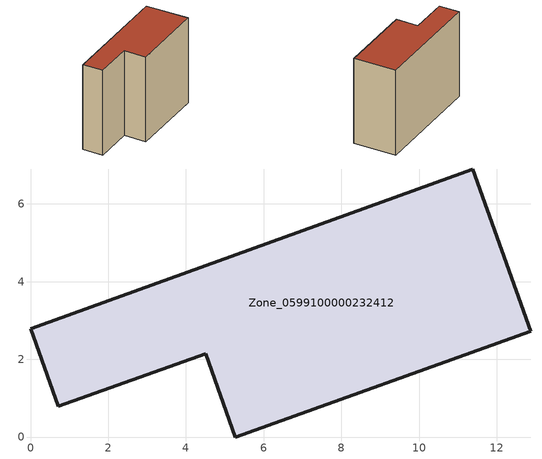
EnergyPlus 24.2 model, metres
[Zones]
Zone_0599100000232412
 floor ground (C_G): 4.51,2.15 0.71,0.79 0,2.79 11.38,6.9 12.88,2.72 5.27,0 z0
 wall outside (C_F): 11.38,6.9 0,2.79 0.71,0.79 4.51,2.15 5.27,0 12.88,2.72 11.38,6.9 z0:9.13
 roof outside (C_R): 5.27,0 12.88,2.72 11.38,6.9 0,2.79 0.71,0.79 4.51,2.15 z9.13
[BUILDING]
Pand.0599100000232412: North Axis=0; Terrain=City; Loads Convergence Tolerance Value=0.04; Temperature Convergence Tolerance Value=0.4; Solar Distribution=FullExterior; Maximum Number of Warmup Days=25; Minimum Number of Warmup Days=1
[Site:Location]
Rotterdam.The.Hague.AP_ZH_NLD Design_Conditions: Latitude=51.96; Longitude=4.45; Time Zone=1; Elevation=-4.5
[SITE:GROUNDTEMPERATURE:BUILDINGSURFACE]
18, 18, 18, 18, 18, 18, 18, 18, 18, 18, 18, 18
[MATERIAL] Thermal Absorptance=0.9; Solar Absorptance=0.7; Visible Absorptance=0.7
Name | Roughness | Thickness | Conductivity | Density | Specific Heat
G.TI.1946 | MediumSmooth | 0.15 | 1 | 540 | 1210
F.TI.1946 | Rough | 0.3 | 0.857143 | 1920 | 840
R.TI.1946 | MediumRough | 0.2 | 0.1 | 1500 | 1000
[CONSTRUCTION]
C_G: G.TI.1946
C_F: F.TI.1946
C_R: R.TI.1946
[ZONE]
Zone_0599100000232412: Type=1; Multiplier=1; Ceiling Height=Autocalculate; Volume=Autocalculate; Floor Area=autocalculate; Part of Total Floor Area=Yes
[ZONEINFILTRATION:DESIGNFLOWRATE]
Infil_Zone_0599100000232412: Zone or ZoneList or Space or SpaceList=Zone_0599100000232412; Schedule=AlwaysOn; Design Flow Rate Calculation Method=Flow/Area; Flow Rate per Floor Area=0.003; Constant Term Coefficient=1; Temperature Term Coefficient=0; Velocity Term Coefficient=0; Velocity Squared Term Coefficient=0
[HVACTEMPLATE:ZONE:IDEALLOADSAIRSYSTEM]
Zone_0599100000232412: Maximum Heating Supply Air Temperature=50; Minimum Cooling Supply Air Temperature=13; Maximum Heating Supply Air Humidity Ratio=0.0156; Minimum Cooling Supply Air Humidity Ratio=0.0077; Heating Limit=NoLimit; Cooling Limit=NoLimit; Dehumidification Control Type=ConstantSensibleHeatRatio; Cooling Sensible Heat Ratio=0.7; Dehumidification Setpoint=60; Humidification Control Type=None; Humidification Setpoint=30; Outdoor Air Method=None; Outdoor Air Flow Rate per Person=0.00944; Outdoor Air Flow Rate per Zone Floor Area=0; Outdoor Air Flow Rate per Zone=0; Demand Controlled Ventilation Type=None; Outdoor Air Economizer Type=NoEconomizer; Heat Recovery Type=None; Sensible Heat Recovery Effectiveness=0.7; Latent Heat Recovery Effectiveness=0.65
[ZONECONTROL:THERMOSTAT]
ThermostatControl_Zone_0599100000232412: Zone or ZoneList=Zone_0599100000232412; Control Type Schedule=DualSetpointControlType; Control 1=Thermostat_Zone_0599100000232412; Temperature Difference Between Cutout And Setpoint=0
[THERMOSTATSETPOINT:DUALSETPOINT]
Thermostat_Zone_0599100000232412: Heating Setpoint Temperature Schedule=HeatingSetpoint_Zone_0599100000232412; Cooling Setpoint Temperature Schedule=CoolingSetpoint_Zone_0599100000232412
[SCHEDULE:COMPACT]
HeatingSetpoint_Zone_0599100000232412: Through: 12/31, For: AllDays, Until: 24:00, 21
CoolingSetpoint_Zone_0599100000232412: Through: 12/31, For: AllDays, Until: 24:00, 24
DualSetpointControlType: Through: 12/31, For: AllDays, Until: 24:00, 4
AlwaysOn: Through: 12/31, For: AllDays, Until: 24:00, 1
